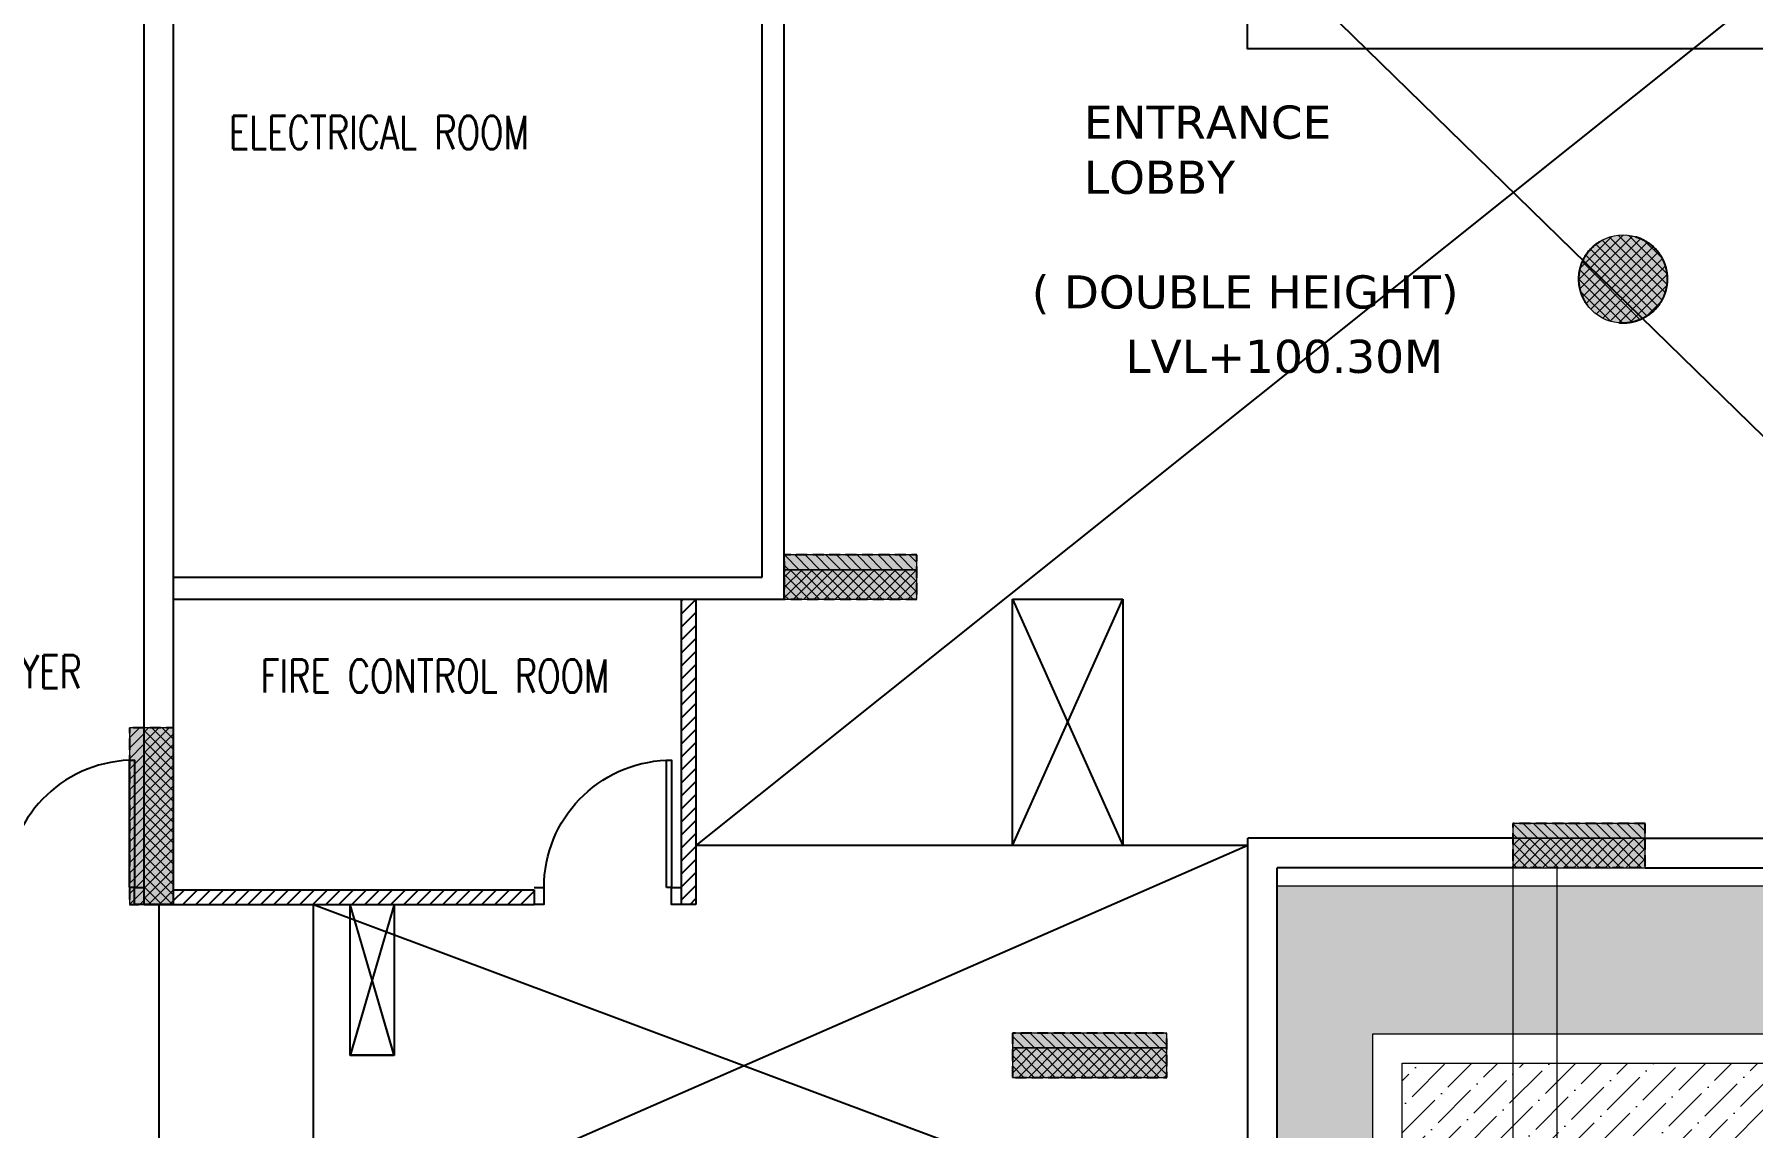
# Model space of a CAD drawing. Header units: millimetres. Extents: x 7964926 to 16080295, y -6277184 to -2986664.
# Drawn here: x 8144165 to 8155842, y -3102201 to -3094772 of the extents above; entities that cross this region are included whole.
import ezdxf

# ---------------------------------------------------------------- set-up
doc = ezdxf.new("R2010")
doc.units = ezdxf.units.MM
doc.header["$LTSCALE"] = 2000
doc.header["$MEASUREMENT"] = 0
for name, pattern in [('CENTER2', [1.125, 0.75, -0.125, 0.125, -0.125]), ('DASHED2', [0.375, 0.25, -0.125]), ('HIDDEN', [0.375, 0.25, -0.125])]:
    doc.linetypes.add(name, pattern=pattern)
for name, color, linetype in [('a-col', 8, 'DASHED2'), ('a-cutout', 8, 'Continuous'), ('a-door', 8, 'Continuous'), ('a-ele 0', 8, 'Continuous'), ('a-hat col', 252, 'Continuous'), ('a-hatch con 1', 253, 'Continuous'), ('a-hatch wall', 8, 'Continuous'), ('a-text m', 8, 'Continuous'), ('a-wall', 8, 'Continuous'), ('L-FL', 7, 'Continuous')]:
    doc.layers.add(name, color=color, linetype=linetype)
for name, color, linetype, lineweight in [('L - paving', 9, 'Continuous', 5), ('L-base plan', 250, 'Continuous', 5), ('L-ELE 1', 24, 'Continuous', 20), ('L-ELE 2', 30, 'Continuous', 15), ('L-SHRUBS', 96, 'Continuous', 18), ('STR-Column', 250, 'Continuous', 15), ('STR-Column Hatch', 250, 'Continuous', 15), ('STR-Podium Beam', 8, 'Continuous', 15)]:
    doc.layers.add(name, color=color, linetype=linetype, lineweight=lineweight)
doc.styles.add('a-100 txt m', font='romans.shx', dxfattribs={"width": 0.75, "height": 300})
doc.styles.add('a-con txt m', font='verdana.ttf', dxfattribs={"height": 300})
pattern_1 = [(315, (7657372.237, -588950.35), (35.3553391, 35.3553391), []), (45, (7657372.237, -588950.35), (-35.3553391, 35.3553391), [])]
pattern_2 = [(315, (7652422.237, -587125.35), (35.3553391, 35.3553391), []), (45, (7652422.237, -587125.35), (-35.3553391, 35.3553391), [])]
pattern_3 = [(45, (5633626.45, -3597523.786), (-35.3553391, 35.3553391), []), (135, (5633626.45, -3597523.786), (-35.3553391, -35.3553391), [])]
pattern_4 = [(315, (7654022.237, -590375.35), (35.3553391, 35.3553391), []), (45, (7654022.237, -590375.35), (-35.3553391, 35.3553391), [])]
pattern_5 = [(45, (5647438.435, -3489393.836), (-35.3553391, 35.3553391), [])]
pattern_6 = [(315, (7760552.187, -600937.335), (35.3553391, 35.3553391), [])]
pattern_7 = [(315, (7762152.187, -604187.335), (35.3553391, 35.3553391), [])]
pattern_8 = [(315, (7765502.187, -602762.335), (35.3553391, 35.3553391), [])]
pattern_9 = [(315, (5647438.427, -3570941.595), (35.3553391, 35.3553391), []), (45, (5647438.427, -3570941.595), (-35.3553391, 35.3553391), [])]

# ---------------------------------------------------------------- blocks, each defined once
blk = doc.blocks.new('basement - column')
at = {"layer": 'a-hat col'}
h = blk.add_hatch(color=256, dxfattribs=at)
h.dxf.hatch_style = 1
edge = h.paths.add_edge_path()
edge.add_arc((166875, -10374), 300, 0, 360)
h = blk.add_hatch(color=256, dxfattribs=at)
h.dxf.hatch_style = 1
h.paths.add_polyline_path([(162075, -12249), (161175, -12249), (161175, -12549), (162075, -12549)])
h = blk.add_hatch(color=256, dxfattribs=at)
h.dxf.hatch_style = 1
h.paths.add_polyline_path([(157025, -13424), (156725, -13424), (156725, -14624), (157025, -14624)])
h = blk.add_hatch(color=256, dxfattribs=at)
h.dxf.hatch_style = 1
h.paths.add_polyline_path([(167025, -14074), (166125, -14074), (166125, -14374), (167025, -14374)])
h = blk.add_hatch(color=256, dxfattribs=at)
h.dxf.hatch_style = 1
h.paths.add_polyline_path([(163775, -15499), (162725, -15499), (162725, -15799), (163775, -15799)])
at = {"layer": 'a-col', "linetype": 'DASHED2', "ltscale": 0.001}
for points in [[(161175, -12249), (161175, -12549), (162075, -12549), (162075, -12249)], [(156725, -14624), (157025, -14624), (157025, -13424), (156725, -13424)], [(166125, -14074), (166125, -14374), (167025, -14374), (167025, -14074)], [(162725, -15499), (162725, -15799), (163775, -15799), (163775, -15499)]]:
    blk.add_lwpolyline(points, close=True, dxfattribs=at)
at = {"layer": 'a-col'}
blk.add_circle((166875, -10374), 300, dxfattribs=at)
blk = doc.blocks.new('*U169')
blk.add_line((1027, 0), (1027, 0))
for points in [[(0, 126), (73, 126), (73, 0), (0, 0)], [(1100, 0), (1027, 0), (1027, 126), (1100, 126)]]:
    blk.add_lwpolyline(points)
blk.add_lwpolyline([(110, 0), (110, -953), (73, -953), (73, 0)], close=True)
blk.add_arc((73, 0), 953, 272.2042, 0)
blk = doc.blocks.new('*U166')
blk.add_line((1027, 0), (1027, 0))
blk.add_lwpolyline([(110, 126), (110, 1078), (73, 1078), (73, 126)], close=True)
for points in [[(0, 0), (73, 0), (73, 126), (0, 126)], [(1100, 126), (1027, 126), (1027, 0), (1100, 0)]]:
    blk.add_lwpolyline(points)
blk.add_arc((73, 126), 953, 0, 87.7958)
blk = doc.blocks.new('GROUND FLOOR -CORE')
at = {"layer": 'Defpoints', "color": 5, "linetype": 'CENTER2', "ltscale": 1000}
blk.add_line((-3950, 9325), (-3950, -18450), dxfattribs=at)
blk = doc.blocks.new('block 3')
at = {"layer": 'a-hatch con 1'}
h = blk.add_hatch(color=256, dxfattribs=at)
h.dxf.hatch_style = 1
edge = h.paths.add_edge_path()
edge.add_arc((8232543.7, -2859780.3), 300, 0, 360)
at = {"layer": 'a-hatch wall'}
h = blk.add_hatch(dxfattribs=at)
h.set_pattern_fill('ANSI31', color=256, scale=500)
h.set_pattern_definition([(45, (1424320.437, 166168.526), (-44.1941738, 44.1941738), [])])
h.paths.add_polyline_path([(8226243.7, -2861955.3), (8226143.7, -2861955.3), (8226143.7, -2864030.3), (8226243.7, -2864030.3)])
h.paths.add_polyline_path([(8225143.7, -2863930.3), (8222693.7, -2863930.3), (8222693.7, -2864030.3), (8225143.7, -2864030.3)])
at = {"layer": 'a-col'}
blk.add_circle((8232543.7, -2859780.3), 300, dxfattribs=at)
blk.add_circle((8232543.7, -2859780.3), 300, dxfattribs=at)
at = {"layer": 'a-cutout', "linetype": 'HIDDEN', "ltscale": 1000}
for p, q in [((8226843.7, -2854355.3), (8236343.7, -2863630.3)), ((8236343.7, -2855555.3), (8226243.7, -2863630.3)), ((8229993.7, -2863630.3), (8223643.7, -2866405.3)), ((8229993.7, -2863630.3), (8226243.7, -2863630.3)), ((8223643.7, -2864030.3), (8229993.7, -2866405.3)), ((8223643.7, -2866405.3), (8223643.7, -2864030.3))]:
    blk.add_line(p, q, dxfattribs=at)
at = {"layer": 'a-ele 0', "color": 8, "linetype": 'HIDDEN', "ltscale": 400}
for p, q in [((8228393.7, -2863630.3), (8229143.7, -2861955.3)), ((8228393.7, -2861955.3), (8229143.7, -2863630.3)), ((8224193.7, -2865055.3), (8223893.7, -2864030.3)), ((8224193.7, -2864030.3), (8223893.7, -2865055.3))]:
    blk.add_line(p, q, dxfattribs=at)
for points in [[(8229143.7, -2863630.3), (8228393.7, -2863630.3), (8228393.7, -2861955.3), (8229143.7, -2861955.3)], [(8223893.7, -2864030.3), (8224193.7, -2864030.3), (8224193.7, -2865055.3), (8223893.7, -2865055.3)]]:
    blk.add_lwpolyline(points, close=True, dxfattribs=at)
at = {"layer": 'a-wall'}
for p, q in [((8226693.7, -2861805.3), (8226693.7, -2854355.3)), ((8226843.7, -2861955.3), (8226843.7, -2854355.3)), ((8222493.7, -2864030.3), (8222493.7, -2856005.3)), ((8222693.7, -2864030.3), (8222693.7, -2856005.3)), ((8222693.7, -2861805.3), (8226693.7, -2861805.3)), ((8222693.7, -2861955.3), (8226843.7, -2861955.3)), ((8226143.7, -2861955.3), (8226143.7, -2864030.3)), ((8226243.7, -2861955.3), (8226243.7, -2864030.3)), ((8231793.7, -2863580.3), (8229993.7, -2863580.3)), ((8229993.7, -2866405.3), (8229993.7, -2863580.3)), ((8232693.7, -2863580.3), (8236343.7, -2863580.3)), ((8231793.7, -2863780.3), (8230193.7, -2863780.3)), ((8230193.7, -2866605.3), (8230193.7, -2863780.3)), ((8232693.7, -2863780.3), (8236493.7, -2863780.3)), ((8222693.7, -2863930.3), (8225143.7, -2863930.3)), ((8225143.7, -2863930.3), (8225143.7, -2864030.3)), ((8222493.7, -2864030.3), (8222693.7, -2864030.3)), ((8222693.7, -2864030.3), (8222493.7, -2864030.3)), ((8222693.7, -2864030.3), (8225143.7, -2864030.3)), ((8226243.7, -2864030.3), (8226143.7, -2864030.3))]:
    blk.add_line(p, q, dxfattribs=at)
at = {"ltscale": 750}
blk.add_blockref('GROUND FLOOR -CORE', (8226543.7, -2873355.3), dxfattribs=at)
at = {"layer": 'a-door', "extrusion": (0, 0, -1)}
for name, p, xscale, yscale, zscale, rotation in [('*U169', (-8222493.7, -2863916), -0.9090909090908447, 0.9090909090908447, -0.9090909090908447, 180.0000569072902), ('*U166', (-8226143.7, -2864030.3), 0.9090909090908456, 0.9090909090908456, -0.9090909090908456, 359.9999430927097)]:
    blk.add_blockref(name, p, dxfattribs=dict(at, xscale=xscale, yscale=yscale, zscale=zscale, rotation=rotation))

msp = doc.modelspace()

# ---------------------------------------------------------------- hatches: boundary and pattern name
at = {"layer": 'L - paving'}
h = msp.add_hatch(dxfattribs=at)
h.set_pattern_fill('ANSI36', color=256, scale=1000)
h.set_pattern_definition([(45, (8153461.25, -3104709.97), (66.2913, 243.068), [312.5, -62.5, 0, -62.5])])
h.paths.add_polyline_path([(8154961.2, -3103260), (8154961.2, -3104710), (8154961.3, -3104710), (8154961.3, -3103260)])
edge = h.paths.add_edge_path()
edge.add_arc((8154887.9, -3104784.3), 953.3, 92.20422, 175.53092)
edge.add_line((8153937.4, -3104710), (8153937.5, -3104710))
edge.add_arc((8154887.9, -3104784.2), 953.3, 92.20428, 175.53092, ccw=False)
edge.add_line((8154851.3, -3103831.6), (8154851.2, -3103831.6))
edge = h.paths.add_edge_path()
edge.add_line((8154851.2, -3103831.6), (8154851.2, -3104710))
edge.add_line((8154851.2, -3104710), (8154851.3, -3104710))
edge.add_line((8154851.3, -3104710), (8154851.3, -3103831.6))
edge.add_arc((8154887.9, -3104784.2), 953.3, 92.20428, 92.20809)
edge = h.paths.add_edge_path()
edge.add_arc((8154211.2, -3103060), 65, 180, 360)
edge.add_line((8154276.2, -3103060), (8154961.2, -3103060))
edge.add_line((8154961.2, -3103060), (8154961.2, -3102960))
edge.add_line((8154961.2, -3102960), (8155711.2, -3102960))
edge.add_line((8155711.2, -3102960), (8155711.2, -3103060))
edge.add_line((8155711.2, -3103060), (8158961.2, -3103060))
edge.add_line((8158961.2, -3103060), (8158961.2, -3102960))
edge.add_line((8158961.2, -3102960), (8159711.2, -3102960))
edge.add_line((8159711.2, -3102960), (8159711.2, -3103060))
edge.add_line((8159711.2, -3103060), (8161636.3, -3103060))
edge.add_line((8161636.3, -3103060), (8161886.3, -3103060))
edge.add_line((8161886.3, -3103060), (8161886.3, -3101733.7))
edge.add_line((8161886.3, -3101763.5), (8153461.3, -3101763.5))
edge.add_line((8153461.3, -3101960), (8153461.3, -3103060))
edge.add_line((8153461.3, -3103060), (8154146.2, -3103060))
at = {"layer": 'L-SHRUBS'}
h = msp.add_hatch(dxfattribs=at)
h.set_pattern_fill('GRASS', color=256, scale=200)
edge = h.paths.add_edge_path()
edge.add_line((8130411.1, -3091610), (8130411.1, -3096211.7))
edge.add_line((8130411.1, -3096211.7), (8130411.1, -3095443.6))
edge.add_line((8130411.1, -3095443.6), (8130986.1, -3095443.6))
edge.add_line((8130986.1, -3095443.6), (8130986.1, -3093960))
edge.add_line((8130986.1, -3093960), (8130986.1, -3093390.2))
edge.add_line((8130986.1, -3093390.2), (8130961.2, -3093260))
edge.add_line((8130961.2, -3093260), (8130986.1, -3093260))
edge.add_line((8130986.1, -3093260), (8130986.1, -3091760))
edge.add_line((8130986.1, -3091760), (8130811.3, -3091760))
edge.add_line((8130811.3, -3091760), (8130811.3, -3090860))
edge.add_line((8130811.3, -3090860), (8131109.4, -3090736.7))
edge.add_line((8131109.4, -3090736.7), (8133361.2, -3090710))
edge.add_line((8133361.2, -3090710), (8135886.3, -3090736.7))
edge.add_line((8135886.3, -3090736.7), (8136586.3, -3090736.7))
edge.add_line((8136586.3, -3090736.7), (8137985.3, -3090736.7))
edge.add_line((8137985.3, -3090736.7), (8137985.3, -3090160))
edge.add_line((8137985.3, -3090160), (8138785.3, -3090160))
edge.add_line((8138785.3, -3090160), (8138785.3, -3090736.7))
edge.add_line((8138785.3, -3090736.7), (8140961.1, -3090736.7))
edge.add_line((8140961.1, -3090736.7), (8140961.3, -3090860))
edge.add_line((8140961.3, -3090860), (8144486.3, -3090860))
edge.add_line((8144486.3, -3090860), (8144911.3, -3090860))
edge.add_line((8144911.3, -3090860), (8144911.3, -3090160))
edge.add_line((8144911.3, -3090160), (8131861.3, -3090160))
edge.add_arc((8131724.1, -3091473), 1320.2, 84.0368, 185.95546)
h.paths.add_polyline_path([(8135510.3, -3100220.3), (8134710.3, -3100220.3), (8134710.3, -3099420.3), (8135510.3, -3099420.3)], flags=16)
h.paths.add_polyline_path([(8131111.3, -3096243.6), (8130411.1, -3096243.6), (8130411.1, -3100235), (8135511.3, -3100235), (8135511.3, -3100160), (8135511.3, -3099410), (8131111.3, -3099410), (8130811.3, -3099410), (8130811.3, -3098510), (8130811.3, -3097010), (8131111.3, -3097010)])
h = msp.add_hatch(dxfattribs=at)
h.set_pattern_fill('GRASS', color=256, scale=200)
h.paths.add_polyline_path([(8160059.8, -3095718.2), (8160859.8, -3095718.2), (8160859.8, -3096518.2), (8160059.8, -3096518.2)], flags=16)
h.paths.add_polyline_path([(8157243.9, -3101563.5), (8157236.8, -3100903.5), (8158036.8, -3100903.5), (8158043.9, -3101563.5)], flags=17)
edge = h.paths.add_edge_path()
edge.add_line((8153261.2, -3101563.5), (8161886.3, -3101563.5))
edge.add_line((8161886.3, -3101563.5), (8161886.3, -3092610))
edge.add_arc((8159583, -3092467.6), 2307.6, 356.46243, 449.92009)
edge.add_line((8159586.3, -3090160), (8158811.2, -3090160))
edge.add_line((8158811.2, -3090160), (8158811.2, -3090860))
edge.add_line((8158811.2, -3090860), (8159211.3, -3090860))
edge.add_line((8159211.3, -3090860), (8159211.3, -3091760))
edge.add_line((8159211.3, -3091760), (8159023.6, -3091759.6))
edge.add_line((8159023.6, -3091759.6), (8159023.6, -3099534.6))
edge.add_line((8159023.6, -3099534.6), (8159211.3, -3099535))
edge.add_line((8159211.3, -3099535), (8159211.3, -3100435))
edge.add_line((8159211.3, -3100435), (8159211.1, -3100435))
edge.add_line((8159211.1, -3100435), (8159211.1, -3100560))
edge.add_line((8159211.1, -3100560), (8152611.2, -3100560))
edge.add_line((8152611.2, -3100560), (8152611.2, -3103060))
edge.add_line((8152611.2, -3103060), (8153261.2, -3103060))
edge.add_line((8153261.2, -3103060), (8153261.2, -3101563.5))
at = {"layer": 'STR-Column Hatch'}
h = msp.add_hatch(dxfattribs=at)
h.set_pattern_fill('ANSI37', color=250, scale=400, angle=-90)
h.set_pattern_definition(pattern_9)
edge = h.paths.add_edge_path()
edge.add_arc((8154961.1, -3096435), 300, 0, 360)
h = msp.add_hatch(dxfattribs=at)
h.set_pattern_fill('ANSI37', color=250, scale=400, angle=-90)
h.set_pattern_definition(pattern_9)
edge = h.paths.add_edge_path()
edge.add_arc((8154961.1, -3096435), 300, 0, 360)
h = msp.add_hatch(dxfattribs=at)
h.set_pattern_fill('ANSI31', color=250, scale=400, angle=-90)
h.set_pattern_definition(pattern_6)
h.paths.add_polyline_path([(8149261.1, -3098310), (8149261.1, -3098410), (8150161.1, -3098410), (8150161.1, -3098310)])
h = msp.add_hatch(dxfattribs=at)
h.set_pattern_fill('ANSI31', color=250, scale=400, angle=-90)
h.set_pattern_definition(pattern_6)
h.paths.add_polyline_path([(8149261.1, -3098310), (8149261.1, -3098410), (8150161.1, -3098410), (8150161.1, -3098310)])
h = msp.add_hatch(dxfattribs=at)
h.set_pattern_fill('ANSI37', color=250, scale=400, angle=-90)
h.set_pattern_definition(pattern_2)
h.paths.add_polyline_path([(8149261.1, -3098410), (8149261.1, -3098610), (8150161.1, -3098610), (8150161.1, -3098410)])
h = msp.add_hatch(dxfattribs=at)
h.set_pattern_fill('ANSI37', color=250, scale=400, angle=-90)
h.set_pattern_definition(pattern_2)
h.paths.add_polyline_path([(8149261.1, -3098410), (8149261.1, -3098610), (8150161.1, -3098610), (8150161.1, -3098410)])
h = msp.add_hatch(dxfattribs=at)
h.set_pattern_fill('ANSI31', color=250, scale=400)
h.set_pattern_definition(pattern_5)
h.paths.add_polyline_path([(8144811.1, -3100685), (8144911.1, -3100685), (8144911.1, -3099485), (8144811.1, -3099485)])
h = msp.add_hatch(dxfattribs=at)
h.set_pattern_fill('ANSI31', color=250, scale=400)
h.set_pattern_definition(pattern_5)
h.paths.add_polyline_path([(8144811.1, -3100685), (8144911.1, -3100685), (8144911.1, -3099485), (8144811.1, -3099485)])
h = msp.add_hatch(dxfattribs=at)
h.set_pattern_fill('ANSI37', color=250, scale=400)
h.set_pattern_definition(pattern_3)
h.paths.add_polyline_path([(8144911.1, -3100685), (8145111.1, -3100685), (8145111.1, -3099485), (8144911.1, -3099485)])
h = msp.add_hatch(dxfattribs=at)
h.set_pattern_fill('ANSI37', color=250, scale=400)
h.set_pattern_definition(pattern_3)
h.paths.add_polyline_path([(8144911.1, -3100685), (8145111.1, -3100685), (8145111.1, -3099485), (8144911.1, -3099485)])
h = msp.add_hatch(dxfattribs=at)
h.set_pattern_fill('ANSI31', color=250, scale=400, angle=-90)
h.set_pattern_definition(pattern_8)
h.paths.add_polyline_path([(8154211.1, -3100135), (8154211.1, -3100235), (8155111.1, -3100235), (8155111.1, -3100135)])
h = msp.add_hatch(dxfattribs=at)
h.set_pattern_fill('ANSI31', color=250, scale=400, angle=-90)
h.set_pattern_definition(pattern_8)
h.paths.add_polyline_path([(8154211.1, -3100135), (8154211.1, -3100235), (8155111.1, -3100235), (8155111.1, -3100135)])
h = msp.add_hatch(dxfattribs=at)
h.set_pattern_fill('ANSI37', color=250, scale=400, angle=-90)
h.set_pattern_definition(pattern_1)
h.paths.add_polyline_path([(8154211.1, -3100235), (8154211.1, -3100435), (8155111.1, -3100435), (8155111.1, -3100235)])
h = msp.add_hatch(dxfattribs=at)
h.set_pattern_fill('ANSI37', color=250, scale=400, angle=-90)
h.set_pattern_definition(pattern_1)
h.paths.add_polyline_path([(8154211.1, -3100235), (8154211.1, -3100435), (8155111.1, -3100435), (8155111.1, -3100235)])
h = msp.add_hatch(dxfattribs=at)
h.set_pattern_fill('ANSI31', color=250, scale=400, angle=-90)
h.set_pattern_definition(pattern_7)
h.paths.add_polyline_path([(8150811.1, -3101560), (8150811.1, -3101660), (8151861.1, -3101660), (8151861.1, -3101560)])
h = msp.add_hatch(dxfattribs=at)
h.set_pattern_fill('ANSI31', color=250, scale=400, angle=-90)
h.set_pattern_definition(pattern_7)
h.paths.add_polyline_path([(8150811.1, -3101560), (8150811.1, -3101660), (8151861.1, -3101660), (8151861.1, -3101560)])
h = msp.add_hatch(dxfattribs=at)
h.set_pattern_fill('ANSI37', color=250, scale=400, angle=-90)
h.set_pattern_definition(pattern_4)
h.paths.add_polyline_path([(8150811.1, -3101660), (8150811.1, -3101860), (8151861.1, -3101860), (8151861.1, -3101660)])
h = msp.add_hatch(dxfattribs=at)
h.set_pattern_fill('ANSI37', color=250, scale=400, angle=-90)
h.set_pattern_definition(pattern_4)
h.paths.add_polyline_path([(8150811.1, -3101660), (8150811.1, -3101860), (8151861.1, -3101860), (8151861.1, -3101660)])

# ---------------------------------------------------------------- linework, layer by layer
at = {"layer": 'a-ele 0', "color": 8, "linetype": 'HIDDEN', "ltscale": 400}
for p, q in [((8150811.1, -3100285), (8151561.1, -3098610)), ((8150811.1, -3098610), (8151561.1, -3100285)), ((8146611.1, -3101710), (8146311.1, -3100685)), ((8146611.1, -3100685), (8146311.1, -3101710))]:
    msp.add_line(p, q, dxfattribs=at)
for points in [[(8151561.1, -3100285), (8150811.1, -3100285), (8150811.1, -3098610), (8151561.1, -3098610)], [(8146311.1, -3100685), (8146611.1, -3100685), (8146611.1, -3101710), (8146311.1, -3101710)]]:
    msp.add_lwpolyline(points, close=True, dxfattribs=at)
at = {"layer": 'L-ELE 1'}
for p, q in [((8153461.2, -3101763.5), (8162086.3, -3101763.5)), ((8153461.2, -3103060), (8153461.2, -3101763.5))]:
    msp.add_line(p, q, dxfattribs=at)
at = {"layer": 'L-ELE 2'}
for p, q in [((8153261.2, -3101563.5), (8157243.9, -3101563.5)), ((8153261.2, -3103060), (8153261.2, -3101563.5))]:
    msp.add_line(p, q, dxfattribs=at)
for points in [[(8152611.2, -3100435), (8159211.2, -3100435)], [(8159211.1, -3100435), (8159211.1, -3100560), (8152611.2, -3100560)]]:
    msp.add_lwpolyline(points, dxfattribs=at)
at = {"layer": 'L-FL', "color": 2, "ltscale": 0.5}
msp.add_lwpolyline([(8152406.2, -3093250.8), (8152406.2, -3094869.5), (8157059.5, -3094869.5), (8157059.5, -3093250.8)], close=True, dxfattribs=at)
at = {"layer": 'STR-Column', "color": 8}
for points in [[(8149261.1, -3098310), (8149261.1, -3098410), (8150161.1, -3098410), (8150161.1, -3098310)], [(8149261.1, -3098310), (8149261.1, -3098410), (8150161.1, -3098410), (8150161.1, -3098310)], [(8149261.1, -3098410), (8149261.1, -3098610), (8150161.1, -3098610), (8150161.1, -3098410)], [(8149261.1, -3098410), (8149261.1, -3098610), (8150161.1, -3098610), (8150161.1, -3098410)], [(8144811.1, -3100685), (8144911.1, -3100685), (8144911.1, -3099485), (8144811.1, -3099485)], [(8144811.1, -3100685), (8144911.1, -3100685), (8144911.1, -3099485), (8144811.1, -3099485)], [(8144911.1, -3100685), (8145111.1, -3100685), (8145111.1, -3099485), (8144911.1, -3099485)], [(8144911.1, -3100685), (8145111.1, -3100685), (8145111.1, -3099485), (8144911.1, -3099485)], [(8154211.1, -3100135), (8154211.1, -3100235), (8155111.1, -3100235), (8155111.1, -3100135)], [(8154211.1, -3100135), (8154211.1, -3100235), (8155111.1, -3100235), (8155111.1, -3100135)], [(8154211.1, -3100235), (8154211.1, -3100435), (8155111.1, -3100435), (8155111.1, -3100235)], [(8154211.1, -3100235), (8154211.1, -3100435), (8155111.1, -3100435), (8155111.1, -3100235)], [(8150811.1, -3101560), (8150811.1, -3101660), (8151861.1, -3101660), (8151861.1, -3101560)], [(8150811.1, -3101560), (8150811.1, -3101660), (8151861.1, -3101660), (8151861.1, -3101560)], [(8150811.1, -3101660), (8150811.1, -3101860), (8151861.1, -3101860), (8151861.1, -3101660)], [(8150811.1, -3101660), (8150811.1, -3101860), (8151861.1, -3101860), (8151861.1, -3101660)]]:
    msp.add_lwpolyline(points, close=True, dxfattribs=at)
at = {"layer": 'STR-Column'}
msp.add_circle((8154961.1, -3096435), 300, dxfattribs=at)
msp.add_circle((8154961.1, -3096435), 300, dxfattribs=at)
at = {"layer": 'STR-Podium Beam', "linetype": 'HIDDEN', "lineweight": 5, "ltscale": 0.005}
for p, q in [((8154211.1, -3100435), (8154211.1, -3102960)), ((8154211.1, -3100435), (8154211.1, -3102960)), ((8154511.1, -3100435), (8154511.1, -3102960)), ((8154511.1, -3100435), (8154511.1, -3102960))]:
    msp.add_line(p, q, dxfattribs=at)

# ---------------------------------------------------------------- block references
at = {"layer": 'L-base plan', "color": 8}
msp.add_blockref('block 3', (-77582.5, -236654.6), dxfattribs=at)
at = {"layer": 'STR-Column', "ltscale": 1000}
msp.add_blockref('basement - column', (7988086.1, -3086060.7), dxfattribs=at)

# ---------------------------------------------------------------- texts
at = {"layer": 'a-text m', "char_height": 225}
for s, width, insert, attachment_point, style in [('ENTRANCE LOBBY', 2510.623, (8151297.3, -3095860.4), 7, 'a-con txt m'), ('\\pxt7;ELECTRICAL ROOM', 3795.519, (8145487.4, -3095326.7), 1, 'a-100 txt m'), ('( DOUBLE HEIGHT)', 3628.469, (8150943.1, -3096410), 1, 'a-con txt m'), ('LVL+100.30M', 22506.033, (8151579.2, -3096847.6), 1, 'a-con txt m'), ('FOYER', 1263.139, (8143779, -3098990.3), 1, 'a-100 txt m'), ('\\pxt7;FIRE CONTROL ROOM', 2510.623, (8145701.3, -3099019.6), 1, 'a-100 txt m')]:
    msp.add_mtext_dynamic_manual_height_columns(s, width=width, gutter_width=1, heights=[0], dxfattribs=dict(at, insert=insert, attachment_point=attachment_point, style=style))

doc.saveas('drawing.dxf')
